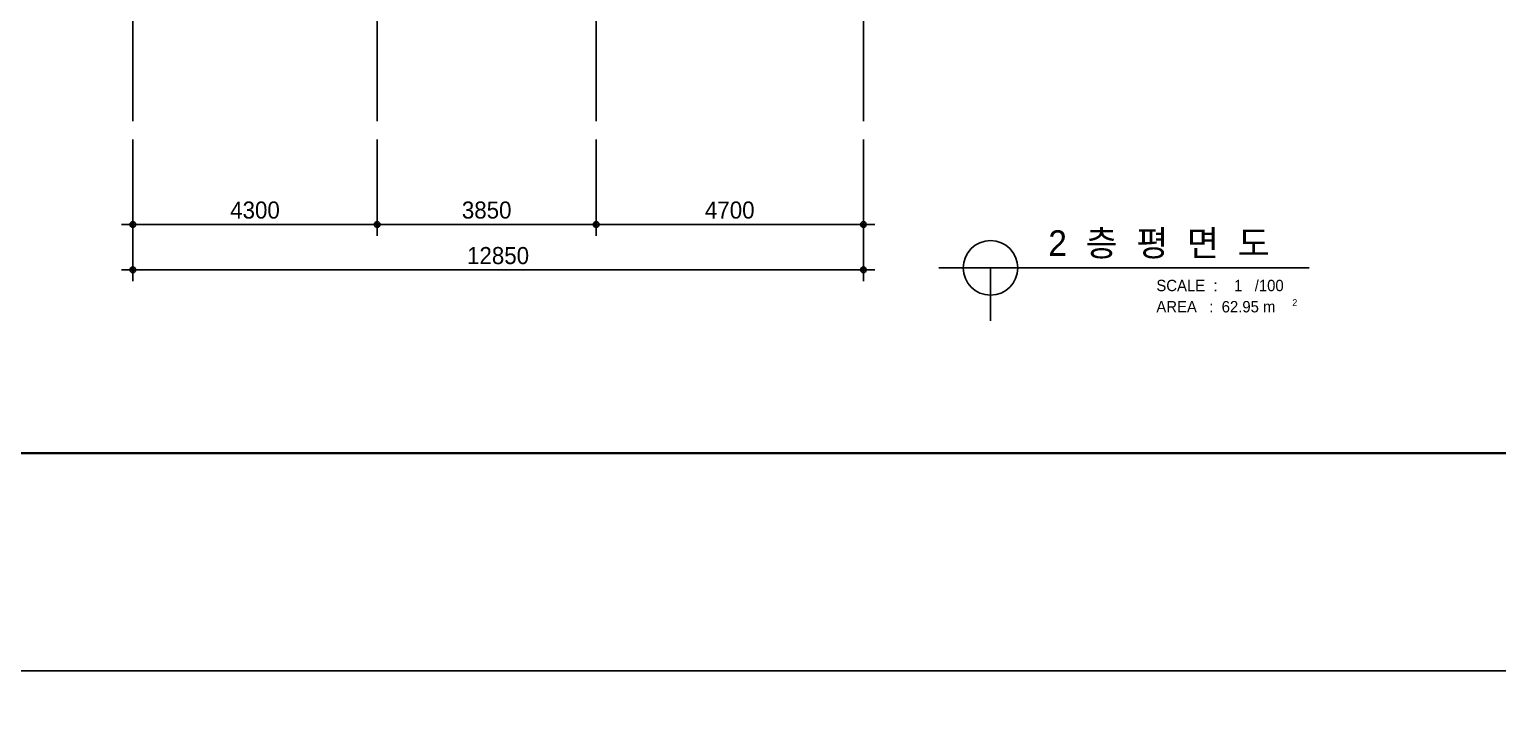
# Model space of a CAD drawing. Header units: millimetres. Extents: x 2237537 to 2823092, y 532110 to 734861.
# Drawn here: x 2414742 to 2440566, y 699204 to 711177 of the extents above; entities that cross this region are included whole.
import ezdxf
from ezdxf.enums import TextEntityAlignment as Align
from ezdxf.lldxf.tags import DXFTag

# ---------------------------------------------------------------- set-up
doc = ezdxf.new("R2010")
doc.units = ezdxf.units.MM
doc.header["$LTSCALE"] = 300
doc.header["$MEASUREMENT"] = 0
doc.layers.get('0').update_dxf_attribs({"lineweight": 0})
for name, color, linetype in [('2', 2, 'Continuous'), ('CEN', 1, 'CEN'), ('DIM', 7, 'Continuous'), ('FORM', 4, 'Continuous')]:
    doc.layers.add(name, color=color, linetype=linetype)
doc.styles.add('휴먼세엑스포', font='Dotum.ttf')
tags = doc.linetypes.add('CEN', pattern=[62, 60, -1, 0, -1]).pattern_tags.tags
tags[10:11] = [DXFTag(74, 4), DXFTag(75, 0), DXFTag(340, '0'), DXFTag(46, 1.0), DXFTag(50, 0.0), DXFTag(44, 0.0), DXFTag(45, 0.0)]
tags[8:9] = [DXFTag(74, 4), DXFTag(75, 0), DXFTag(340, '0'), DXFTag(46, 1.0), DXFTag(50, 0.0), DXFTag(44, 0.0), DXFTag(45, 0.0)]
tags[6:7] = [DXFTag(74, 4), DXFTag(75, 0), DXFTag(340, '0'), DXFTag(46, 1.0), DXFTag(50, 0.0), DXFTag(44, 0.0), DXFTag(45, 0.0)]
tags[4:5] = [DXFTag(74, 4), DXFTag(75, 0), DXFTag(340, '0'), DXFTag(46, 1.0), DXFTag(50, 0.0), DXFTag(44, 0.0), DXFTag(45, 0.0)]
doc.dimstyles.new('CPDIM1', dxfattribs={"dimtxt": 3, "dimasz": 1, "dimexe": 1.25, "dimexo": 1, "dimgap": 1, "dimtad": 1, "dimdec": 0, "dimzin": 1, "dimdsep": 46, "dimtxsty": '휴먼세엑스포', "dimblk1": 'Z_DOT', "dimblk2": 'Z_DOT', "dimsah": 1, "dimcen": 2.5, "dimadec": 0, "dimazin": 0, "dimtfac": 1, "dimtdec": 0, "dimtix": 1, "dimtmove": 2, "dimatfit": 3, "dimldrblk": 'Z_DOT', "dimfxl": 1, "dimtolj": 1, "dimtzin": 1, "dimarcsym": 0})

# ---------------------------------------------------------------- blocks, each defined once
blk = doc.blocks.new('Z_DOT')
at = {"layer": 'DIM', "color": 7}
for p, q in [((-2, 0), (2, 0)), ((0, -2), (0, 2))]:
    blk.add_line(p, q, dxfattribs=at)
for radius in [0.5, 0.25]:
    blk.add_circle((0, 0), radius, dxfattribs=at)
blk = doc.blocks.new('*D48')
at = {"layer": 'DEFPOINTS', "color": 0}
for p in [(2416560, 709344), (2420860, 709344), (2420860, 707750)]:
    blk.add_point(p, dxfattribs=at)
at = {"layer": 'DIM', "color": 0, "lineweight": -2}
for p, q in [((2416560, 709244), (2416560, 707625)), ((2420860, 709244), (2420860, 707625)), ((2416660, 707750), (2420760, 707750))]:
    blk.add_line(p, q, dxfattribs=at)
at = {"layer": 'DIM', "color": 0, "lineweight": -2, "xscale": 100, "yscale": 100, "zscale": 100, "rotation": 180}
blk.add_blockref('Z_DOT', (2416560, 707750), dxfattribs=at)
at = {"layer": 'DIM', "color": 0, "lineweight": -2, "xscale": 100, "yscale": 100, "zscale": 100}
blk.add_blockref('Z_DOT', (2420860, 707750), dxfattribs=at)
at = {"layer": 'DIM', "color": 0, "insert": (2418710, 708000), "char_height": 300, "attachment_point": 5, "style": '휴먼세엑스포'}
blk.add_mtext('\\A1;4300', dxfattribs=at)
blk = doc.blocks.new('*D49')
at = {"layer": 'DEFPOINTS', "color": 0}
for p in [(2420860, 709344), (2424710, 709344), (2424710, 707750)]:
    blk.add_point(p, dxfattribs=at)
at = {"layer": 'DIM', "color": 0, "lineweight": -2}
for p, q in [((2420860, 709244), (2420860, 707625)), ((2424710, 709244), (2424710, 707625)), ((2420960, 707750), (2424610, 707750))]:
    blk.add_line(p, q, dxfattribs=at)
at = {"layer": 'DIM', "color": 0, "lineweight": -2, "xscale": 100, "yscale": 100, "zscale": 100, "rotation": 180}
blk.add_blockref('Z_DOT', (2420860, 707750), dxfattribs=at)
at = {"layer": 'DIM', "color": 0, "lineweight": -2, "xscale": 100, "yscale": 100, "zscale": 100}
blk.add_blockref('Z_DOT', (2424710, 707750), dxfattribs=at)
at = {"layer": 'DIM', "color": 0, "insert": (2422785, 708000), "char_height": 300, "attachment_point": 5, "style": '휴먼세엑스포'}
blk.add_mtext('\\A1;3850', dxfattribs=at)
blk = doc.blocks.new('*D50')
at = {"layer": 'DEFPOINTS', "color": 0}
for p in [(2416560, 709344), (2429410, 709344), (2429410, 706950)]:
    blk.add_point(p, dxfattribs=at)
at = {"layer": 'DIM', "color": 0, "lineweight": -2}
for p, q in [((2416560, 709244), (2416560, 706825)), ((2429410, 709244), (2429410, 706825)), ((2416660, 706950), (2429310, 706950))]:
    blk.add_line(p, q, dxfattribs=at)
at = {"layer": 'DIM', "color": 0, "lineweight": -2, "xscale": 100, "yscale": 100, "zscale": 100, "rotation": 180}
blk.add_blockref('Z_DOT', (2416560, 706950), dxfattribs=at)
at = {"layer": 'DIM', "color": 0, "lineweight": -2, "xscale": 100, "yscale": 100, "zscale": 100}
blk.add_blockref('Z_DOT', (2429410, 706950), dxfattribs=at)
at = {"layer": 'DIM', "color": 0, "insert": (2422985, 707200), "char_height": 300, "attachment_point": 5, "style": '휴먼세엑스포'}
blk.add_mtext('\\A1;12850', dxfattribs=at)
blk = doc.blocks.new('*D51')
at = {"layer": 'DEFPOINTS', "color": 0}
for p in [(2424710, 709344), (2429410, 709344), (2429410, 707750)]:
    blk.add_point(p, dxfattribs=at)
at = {"layer": 'DIM', "color": 0, "lineweight": -2}
for p, q in [((2424710, 709244), (2424710, 707625)), ((2429410, 709244), (2429410, 707625)), ((2424810, 707750), (2429310, 707750))]:
    blk.add_line(p, q, dxfattribs=at)
at = {"layer": 'DIM', "color": 0, "lineweight": -2, "xscale": 100, "yscale": 100, "zscale": 100, "rotation": 180}
blk.add_blockref('Z_DOT', (2424710, 707750), dxfattribs=at)
at = {"layer": 'DIM', "color": 0, "lineweight": -2, "xscale": 100, "yscale": 100, "zscale": 100}
blk.add_blockref('Z_DOT', (2429410, 707750), dxfattribs=at)
at = {"layer": 'DIM', "color": 0, "insert": (2427060, 708000), "char_height": 300, "attachment_point": 5, "style": '휴먼세엑스포'}
blk.add_mtext('\\A1;4700', dxfattribs=at)
blk = doc.blocks.new('FORM')
at = {"layer": 'FORM', "flags": 128}
blk.add_lwpolyline([(162564, 26543), (159542, 26543), (159542, 23521), (162564, 23521), (162564, 58478), (159542, 58478), (159542, 55456), (162564, 55456), (162564, 58478), (115719, 58478), (115719, 55456), (118742, 55456), (118742, 58478), (115719, 58478), (115719, 23521), (118742, 23521), (118742, 26543), (115719, 26543), (115719, 23521), (162564, 23521)], dxfattribs=at)
at = {"layer": 'FORM', "const_width": 37.8}
blk.add_lwpolyline([(120245, 27347), (120245, 54452), (159038, 54452), (159038, 27347)], close=True, dxfattribs=at)

msp = doc.modelspace()

# ---------------------------------------------------------------- linework, layer by layer
at = {"layer": '2'}
for p, q in [((2430735.6, 706985), (2437251.3, 706985)), ((2431647.1, 706985), (2431647.1, 706053.5))]:
    msp.add_line(p, q, dxfattribs=at)
msp.add_circle((2431647.1, 706985), 479.1, dxfattribs=at)
at = {"layer": 'CEN'}
for p, q in [((2416559.7, 709563.1), (2416559.7, 723456.6)), ((2429409.7, 709563.1), (2429409.7, 723456.6)), ((2420859.7, 709563.1), (2420859.7, 716459.6)), ((2424709.7, 709563.1), (2424709.7, 716459.6))]:
    msp.add_line(p, q, dxfattribs=at)

# ---------------------------------------------------------------- block references
for p in [(2285772.9, 676382.5), (2285772.9, 641425.5)]:
    msp.add_blockref('FORM', p)

# ---------------------------------------------------------------- texts
at = {"layer": '2', "style": '휴먼세엑스포'}
for s, height, p in [('2  층  평  면  도', 450, (2432663, 707421.2)), ('SCALE  :    1   /100', 200, (2434563.2, 706676.1)), ('AREA   :  62.95 m  ', 200, (2434563.2, 706303.3)), ('2', 120, (2436954.1, 706375.5))]:
    msp.add_text(s, height=height, dxfattribs=at).set_placement(p, align=Align.MIDDLE_LEFT)

# ---------------------------------------------------------------- dimensions: what is measured, and where the dimension line sits
at = {"layer": 'DIM'}
for base, p1, p2, picture, middle in [((2420859.7, 707750.1), (2416559.7, 709343.9), (2420859.7, 709343.9), '*D48', (2418709.7, 708000.3)), ((2429409.7, 706950.1), (2416559.7, 709343.9), (2429409.7, 709343.9), '*D50', (2422984.7, 707200.3)), ((2424709.7, 707750.1), (2420859.7, 709343.9), (2424709.7, 709343.9), '*D49', (2422784.7, 708000.3)), ((2429409.7, 707750.1), (2424709.7, 709343.9), (2429409.7, 709343.9), '*D51', (2427059.7, 708000.3))]:
    dim = msp.add_linear_dim(base=base, p1=p1, p2=p2, dimstyle='CPDIM1', override={"dimscale": 100}, dxfattribs=at)
    dim.commit()
    dim.dimension.update_dxf_attribs({"geometry": picture, "text_midpoint": middle})

doc.saveas('drawing.dxf')
